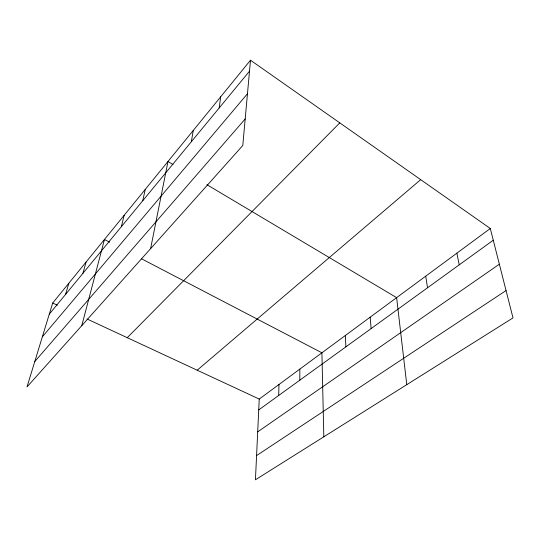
<?xml version="1.0" encoding="UTF-8"?>
<svg xmlns="http://www.w3.org/2000/svg" width="540" height="540" viewBox="0 0 540 540"><rect width="100%" height="100%" fill="white"/><g stroke="black" fill="none" stroke-linecap="round" stroke-linejoin="round"><path stroke-width="0.81" d="M299.801 380.194L299.835 369.097M278.694 395.469L278.978 384.494M490.293 228.501L259.24 399.067L255.434 479.79L513 317.898L490.293 228.501L250.499 60.21L52.697 303.021L27 386.951L242.791 145.503L250.499 60.21M219.179 107.966L220.671 96.829M191.342 141.75L193.259 130.478M150.613 248.643L167.981 161.507L173.029 164.511M142.722 200.765L145.267 189.392M121.365 226.685L124.146 215.318M81.783 325.654L104.463 239.476L109.633 242.17M82.917 273.348L86.076 262.049M65.556 294.422L68.857 283.19M49.282 314.172L249.514 71.145M42.336 336.852L247.469 93.751M34.776 361.557L245.187 118.955M127.258 337.696L339.781 122.87M197.195 370.211L420.687 179.651M258.734 409.914L493.27 240.219M257.695 431.858L499.358 264.195M256.574 455.585L506.054 290.547M52.697 303.021L57.274 305.154M87.048 318.992L259.24 399.067M141.379 258.714L321.908 352.802L323.825 436.806M206.901 184.68L396.63 297.648L406.775 384.662M456.867 253.179L459.223 264.85M425.723 276.17L427.538 287.779M370.177 317.176L371.115 328.603M345.317 335.522L345.89 346.849"/></g></svg>
